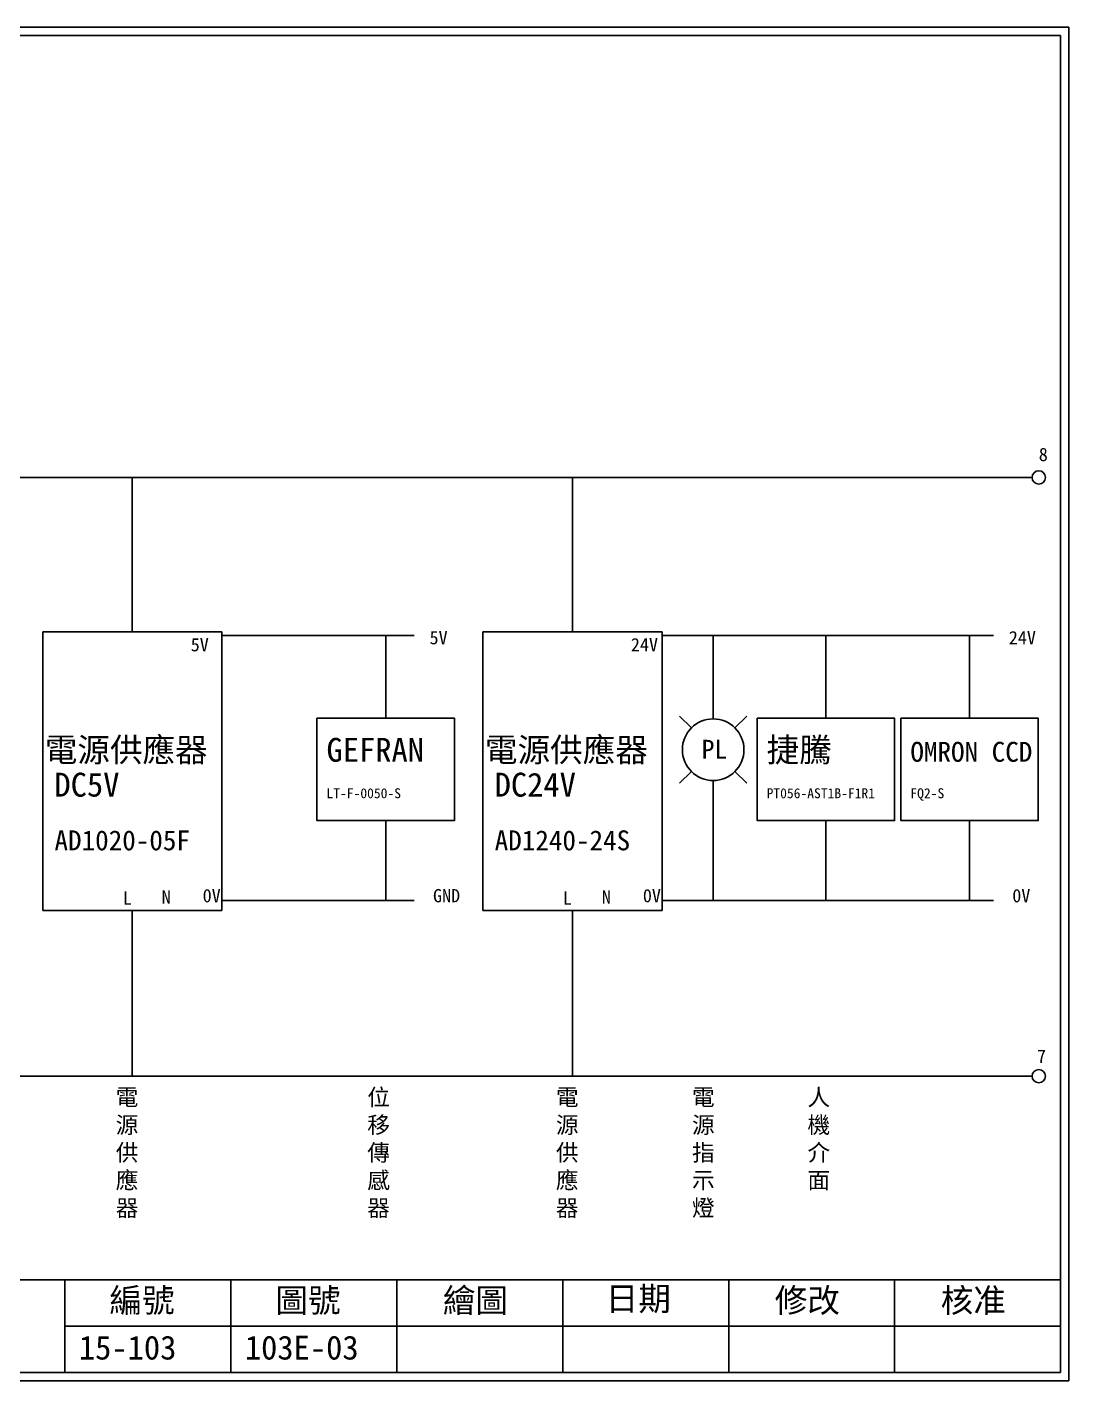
# Model space of a CAD drawing. Extents: x 10 to 297, y 3 to 207.
# Drawn here: x 140.1 to 297, y 3 to 207 of the extents above; entities that cross this region are included whole.
import ezdxf
from ezdxf.enums import TextEntityAlignment as Align

# ---------------------------------------------------------------- set-up
doc = ezdxf.new("R2010")
doc.units = 0
doc.layers.get('0').update_dxf_attribs({"linetype": 'CONTINUOUS'})
doc.layers.add('圖框層', color=7, linetype='CONTINUOUS')
doc.layers.add('標尺寸層', color=3, linetype='CONTINUOUS')
doc.styles.add('CNS', font='romanc.shx', dxfattribs={"bigfont": 'chineset.shx'})
doc.styles.add('STSL', font='kaiu.ttf')

msp = doc.modelspace()

# ---------------------------------------------------------------- linework, layer by layer
for p, q in [((48.79, 139.12), (291.46, 139.12)), ((169.41, 115.86), (142.41, 115.86)), ((142.41, 115.86), (142.41, 73.86)), ((169.41, 73.86), (169.41, 115.86)), ((198.38, 115.32), (169.41, 115.32)), ((235.72, 115.86), (208.72, 115.86)), ((208.72, 115.86), (208.72, 73.86)), ((235.72, 73.86), (235.72, 115.86)), ((285.64, 115.32), (235.72, 115.32)), ((243.41, 106.65), (243.41, 115.32)), ((243.41, 102.74), (243.41, 106.65)), ((240.13, 101.38), (238.36, 103.15)), ((246.69, 101.38), (248.46, 103.15)), ((240.13, 94.82), (238.36, 93.05)), ((246.69, 94.82), (248.46, 93.05)), ((243.41, 93.46), (243.41, 89.51)), ((243.41, 89.51), (243.41, 75.38)), ((142.41, 73.86), (169.41, 73.86)), ((198.38, 75.38), (169.41, 75.38)), ((208.72, 73.86), (235.72, 73.86)), ((285.64, 75.38), (235.72, 75.38)), ((52.98, 48.91), (291.46, 48.91))]:
    msp.add_line(p, q)
msp.add_circle((243.41, 98.1), 4.64)
at = {"layer": '圖框層', "color": 7}
for p, q in [((297, 206.97), (10, 206.97)), ((297, 3), (297, 206.97)), ((295.75, 205.72), (11.25, 205.72)), ((295.75, 4.25), (295.75, 205.72)), ((11.25, 18.25), (295.75, 18.25)), ((145.75, 4.25), (145.75, 18.25)), ((170.75, 4.25), (170.75, 18.25)), ((195.75, 4.25), (195.75, 18.25)), ((220.75, 4.25), (220.75, 18.25)), ((245.75, 4.25), (245.75, 18.25)), ((270.75, 4.25), (270.75, 18.25)), ((145.75, 11.25), (295.75, 11.25)), ((11.25, 4.25), (295.75, 4.25)), ((10, 3), (297, 3))]:
    msp.add_line(p, q, dxfattribs=at)
at = {"layer": '標尺寸層', "color": 7}
for p, q in [((155.91, 115.86), (155.91, 139.12)), ((222.22, 115.86), (222.22, 139.12)), ((194.08, 102.85), (194.08, 115.32)), ((260.39, 102.85), (260.39, 115.32)), ((282.04, 102.85), (282.04, 115.32)), ((194.08, 87.41), (194.08, 75.38)), ((260.39, 87.41), (260.39, 75.38)), ((282.04, 87.41), (282.04, 75.38)), ((155.91, 73.86), (155.91, 48.91)), ((222.22, 73.86), (222.22, 48.91))]:
    msp.add_line(p, q, dxfattribs=at)
for points in [[(183.73, 102.85), (204.43, 102.85), (204.43, 87.41), (183.73, 87.41)], [(250.04, 102.85), (270.74, 102.85), (270.74, 87.41), (250.04, 87.41)], [(271.69, 102.85), (292.39, 102.85), (292.39, 87.41), (271.69, 87.41)]]:
    msp.add_lwpolyline(points, close=True, dxfattribs=at)
for centre in [(292.46, 139.12), (292.46, 48.91)]:
    msp.add_circle(centre, 1, dxfattribs=at)

# ---------------------------------------------------------------- texts
at = {"color": 7}
msp.add_text('PL', height=2.856, dxfattribs=at).set_placement((243.61, 98.16), align=Align.MIDDLE_CENTER)
at = {"layer": '圖框層', "color": 4, "style": 'STSL'}
for s, height, p in [('8', 2, (292.46, 141.58)), ('5V', 2, (164.71, 112.92)), ('5V', 2, (200.69, 113.98)), ('24V', 2, (231.02, 112.92)), ('24V', 2, (287.95, 113.98)), ('電源供應器', 3.6, (142.72, 96.28)), ('電源供應器', 3.6, (209.03, 96.28)), ('捷騰', 3.6, (251.46, 96.28)), ('GEFRAN', 3.6, (185.16, 96.28)), ('OMRON CCD', 3, (273.12, 96.28)), ('DC5V', 3.6, (144.18, 91.03)), ('DC24V', 3.6, (210.49, 91.03)), ('LT-F-0050-S', 1.5, (185.16, 90.79)), ('PT056-AST1B-F1R1', 1.5, (251.46, 90.79)), ('FQ2-S', 1.5, (273.12, 90.79)), ('AD1020-05F', 3, (144.19, 82.94)), ('AD1240-24S', 3, (210.5, 82.94)), ('L', 2, (154.48, 74.76)), ('N', 2, (160.34, 74.91)), ('0V', 2, (166.51, 75.11)), ('GND', 2, (201.21, 75.11)), ('L', 2, (220.78, 74.76)), ('N', 2, (226.65, 74.91)), ('0V', 2, (232.82, 75.11)), ('0V', 2, (288.47, 75.11)), ('7', 2, (292.2, 50.91)), ('編號', 3.6, (152.47, 13.34)), ('圖號', 3.6, (177.47, 13.34)), ('繪圖', 3.6, (202.69, 13.34)), ('日期', 3.6, (227.22, 13.59)), ('修改', 3.6, (252.69, 13.34)), ('核准', 3.6, (277.69, 13.34)), ('15-103', 3.6, (147.86, 6.22)), ('103E-03', 3.6, (172.86, 6.22))]:
    msp.add_text(s, height=height, dxfattribs=at).set_placement(p)
at = {"layer": '標尺寸層', "color": 7, "char_height": 2.5, "width": 5.4243, "attachment_point": 1, "style": 'CNS'}
for s, insert in [('{\\fDFKai-SB|b0|i0|c136|p65;電源供應器}', (153.41, 46.99)), ('{\\fDFKai-SB|b0|i0|c136|p65;位移傳感器}', (191.31, 46.99)), ('{\\fDFKai-SB|b0|i0|c136|p65;電源供應器}', (219.72, 46.99)), ('{\\fDFKai-SB|b0|i0|c136|p65;電源指示燈}', (240.22, 46.99)), ('{\\fDFKai-SB|b0|i0|c136|p65;人機介面}', (257.62, 46.99))]:
    msp.add_mtext(s, dxfattribs=dict(at, insert=insert))

doc.saveas('drawing.dxf')
